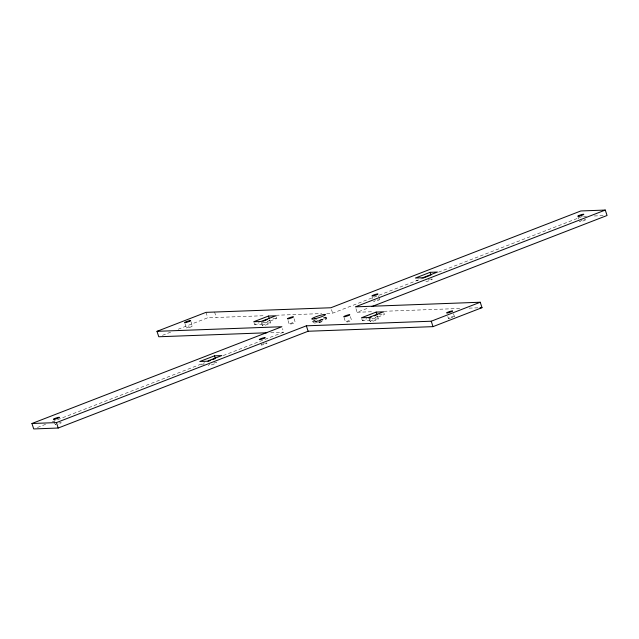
<?xml version="1.0" encoding="UTF-8"?>
<svg xmlns="http://www.w3.org/2000/svg" width="639" height="639" viewBox="0 0 639 639"><rect width="100%" height="100%" fill="white"/><g stroke="black" fill="none" stroke-linecap="round" stroke-linejoin="round"><path stroke-width="0.48" stroke-dasharray="3.19 2.4" d="M318.597 321.321C319.78 319.356 323.454 321.225 320.65 322.32C317.271 323.502 318.885 320.514 321.305 320.435M319.013 322.639L321.744 321.792M162.45 335.331L170.765 332.104M178.169 329.245L207.755 317.783L265.033 315.674M254.018 322.663L254.602 324.468L259.202 322.687M276.072 316.696L276.655 318.502L261.95 324.197L254.602 324.468M37.421 427.499L45.784 424.256M52.286 421.74L204.656 362.736M223.243 355.54L283.628 332.152L282.462 328.534M326.673 313.398L332.639 313.182L378.16 295.545M379.095 295.186L421.828 278.636M438.554 272.166L582.56 216.397M355.955 308.653L357.121 312.271L369.198 307.599M361.762 318.685L362.345 320.498L366.938 318.717M383.807 312.719L384.398 314.532L369.693 320.227L362.345 320.498M583.543 216.357L586.482 216.254M594.318 215.966L604.111 215.599M416.285 280.737L418.122 280.665M275.968 315.267L321.705 313.581M357.121 312.271L372.984 311.688M383.887 311.289L460.2 308.469M469.122 308.142L478.044 307.814M272.981 318.637L276.655 318.502M378.887 314.731L384.398 314.532M270.744 332.631L283.628 332.152M204.336 364.094L200.662 364.23L200.079 362.425M578.087 217.092L578.67 218.905M453.514 313.741L454.385 316.457M447.787 316.505L448.37 318.31M378.568 295.841L379.742 299.459M372.265 296.8L372.849 298.605M377.473 316.249L378.352 318.965A4.313 0.551 -17.9 0 1 371.986 321.425A4.313 0.551 -17.9 0 1 372.409 320.299A4.313 0.551 -17.9 0 1 378.352 318.965M369.11 318.414L370.149 321.497M350.372 316.624L351.546 320.251A3.163 0.399 -17.9 0 1 346.873 322.056A3.163 0.399 -17.9 0 1 347.193 321.225A3.163 0.399 -17.9 0 1 351.546 320.251M344.07 317.583L345.531 322.104M331.465 309.556L332.639 313.182M326.066 317.471L326.497 318.829A6.901 0.879 -17.9 0 1 316.313 322.775A6.901 0.879 -17.9 0 1 317 320.97A6.901 0.879 -17.9 0 1 326.497 318.829M312.934 321.529L313.374 322.887M294.052 318.701L295.226 322.328A3.163 0.399 -17.9 0 1 290.553 324.133A3.163 0.399 -17.9 0 1 290.873 323.302A3.163 0.399 -17.9 0 1 295.226 322.328M288.037 320.562L289.211 324.181M269.73 320.219L270.609 322.935A4.313 0.551 -17.9 0 1 264.242 325.403A4.313 0.551 -17.9 0 1 264.666 324.269A4.313 0.551 -17.9 0 1 270.609 322.935M261.367 322.391L262.405 325.467M214.568 312.04L216.325 317.471M205.998 312.359L207.755 317.783M190.917 321.593L192.379 326.122A3.163 0.399 -17.9 0 1 187.714 327.927A3.163 0.399 -17.9 0 1 188.026 327.096A3.163 0.399 -17.9 0 1 192.379 326.122M184.903 323.454L186.364 327.975M54.019 421.053L55.194 424.671M264.977 343.335A3.163 0.399 -17.9 0 1 266.016 343.718A3.163 0.399 -17.9 0 1 261.071 345.06M261.159 344.812A3.163 0.399 -17.9 0 1 262.022 344.357M263.42 343.814A3.163 0.399 -17.9 0 1 264.203 343.558M379.43 299.348A3.163 0.399 -17.9 0 1 376.946 300.745A3.163 0.399 -17.9 0 1 373.871 301.161M374.734 300.713A3.163 0.399 -17.9 0 1 375.389 300.442M377.689 299.691A3.163 0.399 -17.9 0 1 378.392 299.515M585.508 219.664A3.163 0.399 -17.9 0 1 581.985 221.286A3.163 0.399 -17.9 0 1 580.044 221.254M580.555 221.006A3.163 0.399 -17.9 0 1 581.953 220.463M584.214 219.808A3.163 0.399 -17.9 0 1 585.252 219.648M59.155 423.034A3.163 0.399 -17.9 0 1 61.16 422.882A3.163 0.399 -17.9 0 1 58.013 424.216M55.944 424.735A3.163 0.399 -17.9 0 1 55.681 424.304M450.431 318.086A3.163 0.399 -17.9 0 1 448.73 318.022A3.163 0.399 -17.9 0 1 453.251 316.457A3.163 0.399 -17.9 0 1 453.378 317.064M452.731 317.335A3.163 0.399 -17.9 0 1 451.198 317.863M430.454 279.267A4.313 0.551 -17.9 0 1 431.293 279.858A4.313 0.551 -17.9 0 1 425.111 281.823M428.434 279.81A4.313 0.551 -17.9 0 1 429.488 279.507M213.865 363.008A4.313 0.551 -17.9 0 1 216.461 362.912A4.313 0.551 -17.9 0 1 211.261 364.925A4.313 0.551 -17.9 0 1 208.665 365.021M209.137 364.733A4.313 0.551 -17.9 0 1 209.84 364.398M324.42 317.327A6.901 0.879 -17.9 0 1 323.414 318.997A6.901 0.879 -17.9 0 1 313.901 321.76A6.901 0.879 -17.9 0 1 316.561 319.612M323.278 317.503A7.189 0.911 -17.9 0 1 324.468 318.581A7.189 0.911 -17.9 0 1 313.997 321.816A7.189 0.911 -17.9 0 1 316.441 319.612M269.307 320.067A4.313 0.551 -17.9 0 1 266.455 321.792A4.313 0.551 -17.9 0 1 261.527 322.751M377.05 316.089A4.313 0.551 -17.9 0 1 376.475 316.904A4.313 0.551 -17.9 0 1 372.074 318.47M371.107 318.709A4.313 0.551 -17.9 0 1 369.27 318.781"/><path stroke-width="0.96" d="M266.782 332.775L158.752 336.761L156.994 331.329L205.998 312.359L330.882 307.75L580.811 210.966L605.293 210.063L607.05 215.495L371.986 306.52M268.428 316.065L253.731 321.752L261.071 321.481L275.776 315.794L268.428 316.065L269.307 318.773M262.877 321.265L267.469 319.484M605.293 210.063L355.372 306.848L480.248 302.239L482.006 307.671L433.002 326.641L308.118 331.25L58.189 428.034L33.707 428.937L31.95 423.505L281.879 326.729L156.994 331.329M214.488 355.827L199.791 361.514L207.132 361.243L221.837 355.556L214.488 355.827L215.367 358.535L212.611 359.605M430.111 272.326L415.414 278.021L422.754 277.749L437.459 272.054L430.111 272.326L430.99 275.042M208.018 361.386L210.774 360.316M422.722 278.245L430.071 275.393M31.95 423.505L56.44 422.603L306.361 325.818L431.245 321.217L480.248 302.239M376.171 312.088L361.466 317.783L368.815 317.511L383.52 311.816L376.171 312.088L377.05 314.803M368.783 318.006L371.539 316.936M374.294 315.866L376.131 315.155M480.025 307.742L482.006 307.671M431.245 321.217L433.002 326.641M306.361 325.818L308.118 331.25M56.44 422.603L58.189 428.034M288.804 318.701A3.163 0.399 -17.9 0 0 293.469 316.896A3.163 0.399 -17.9 0 0 289.116 317.871A3.163 0.399 -17.9 0 0 288.804 318.701M260.608 339.485A3.163 0.399 -17.9 0 0 265.273 337.68A3.163 0.399 -17.9 0 0 260.92 338.662A3.163 0.399 -17.9 0 0 260.608 339.485M345.124 316.624A3.163 0.399 -17.9 0 0 349.789 314.819A3.163 0.399 -17.9 0 0 345.435 315.794A3.163 0.399 -17.9 0 0 345.124 316.624M373.32 295.841A3.163 0.399 -17.9 0 0 377.984 294.036A3.163 0.399 -17.9 0 0 373.631 295.01A3.163 0.399 -17.9 0 0 373.32 295.841M185.957 322.495A3.163 0.399 -17.9 0 0 190.63 320.69A3.163 0.399 -17.9 0 0 186.268 321.665A3.163 0.399 -17.9 0 0 185.957 322.495M447.963 312.83A3.163 0.399 -17.9 0 0 452.636 311.025A3.163 0.399 -17.9 0 0 448.282 312A3.163 0.399 -17.9 0 0 447.963 312.83M54.786 419.192A3.163 0.399 -17.9 0 0 59.451 417.379A3.163 0.399 -17.9 0 0 55.098 418.361A3.163 0.399 -17.9 0 0 54.786 419.192M579.142 216.142A3.163 0.399 -17.9 0 0 583.806 214.329A3.163 0.399 -17.9 0 0 579.453 215.311A3.163 0.399 -17.9 0 0 579.142 216.142M314.851 318.781A7.189 0.911 -17.9 0 0 325.459 314.676A7.189 0.911 -17.9 0 0 315.562 316.896A7.189 0.911 -17.9 0 0 314.851 318.781"/></g></svg>
